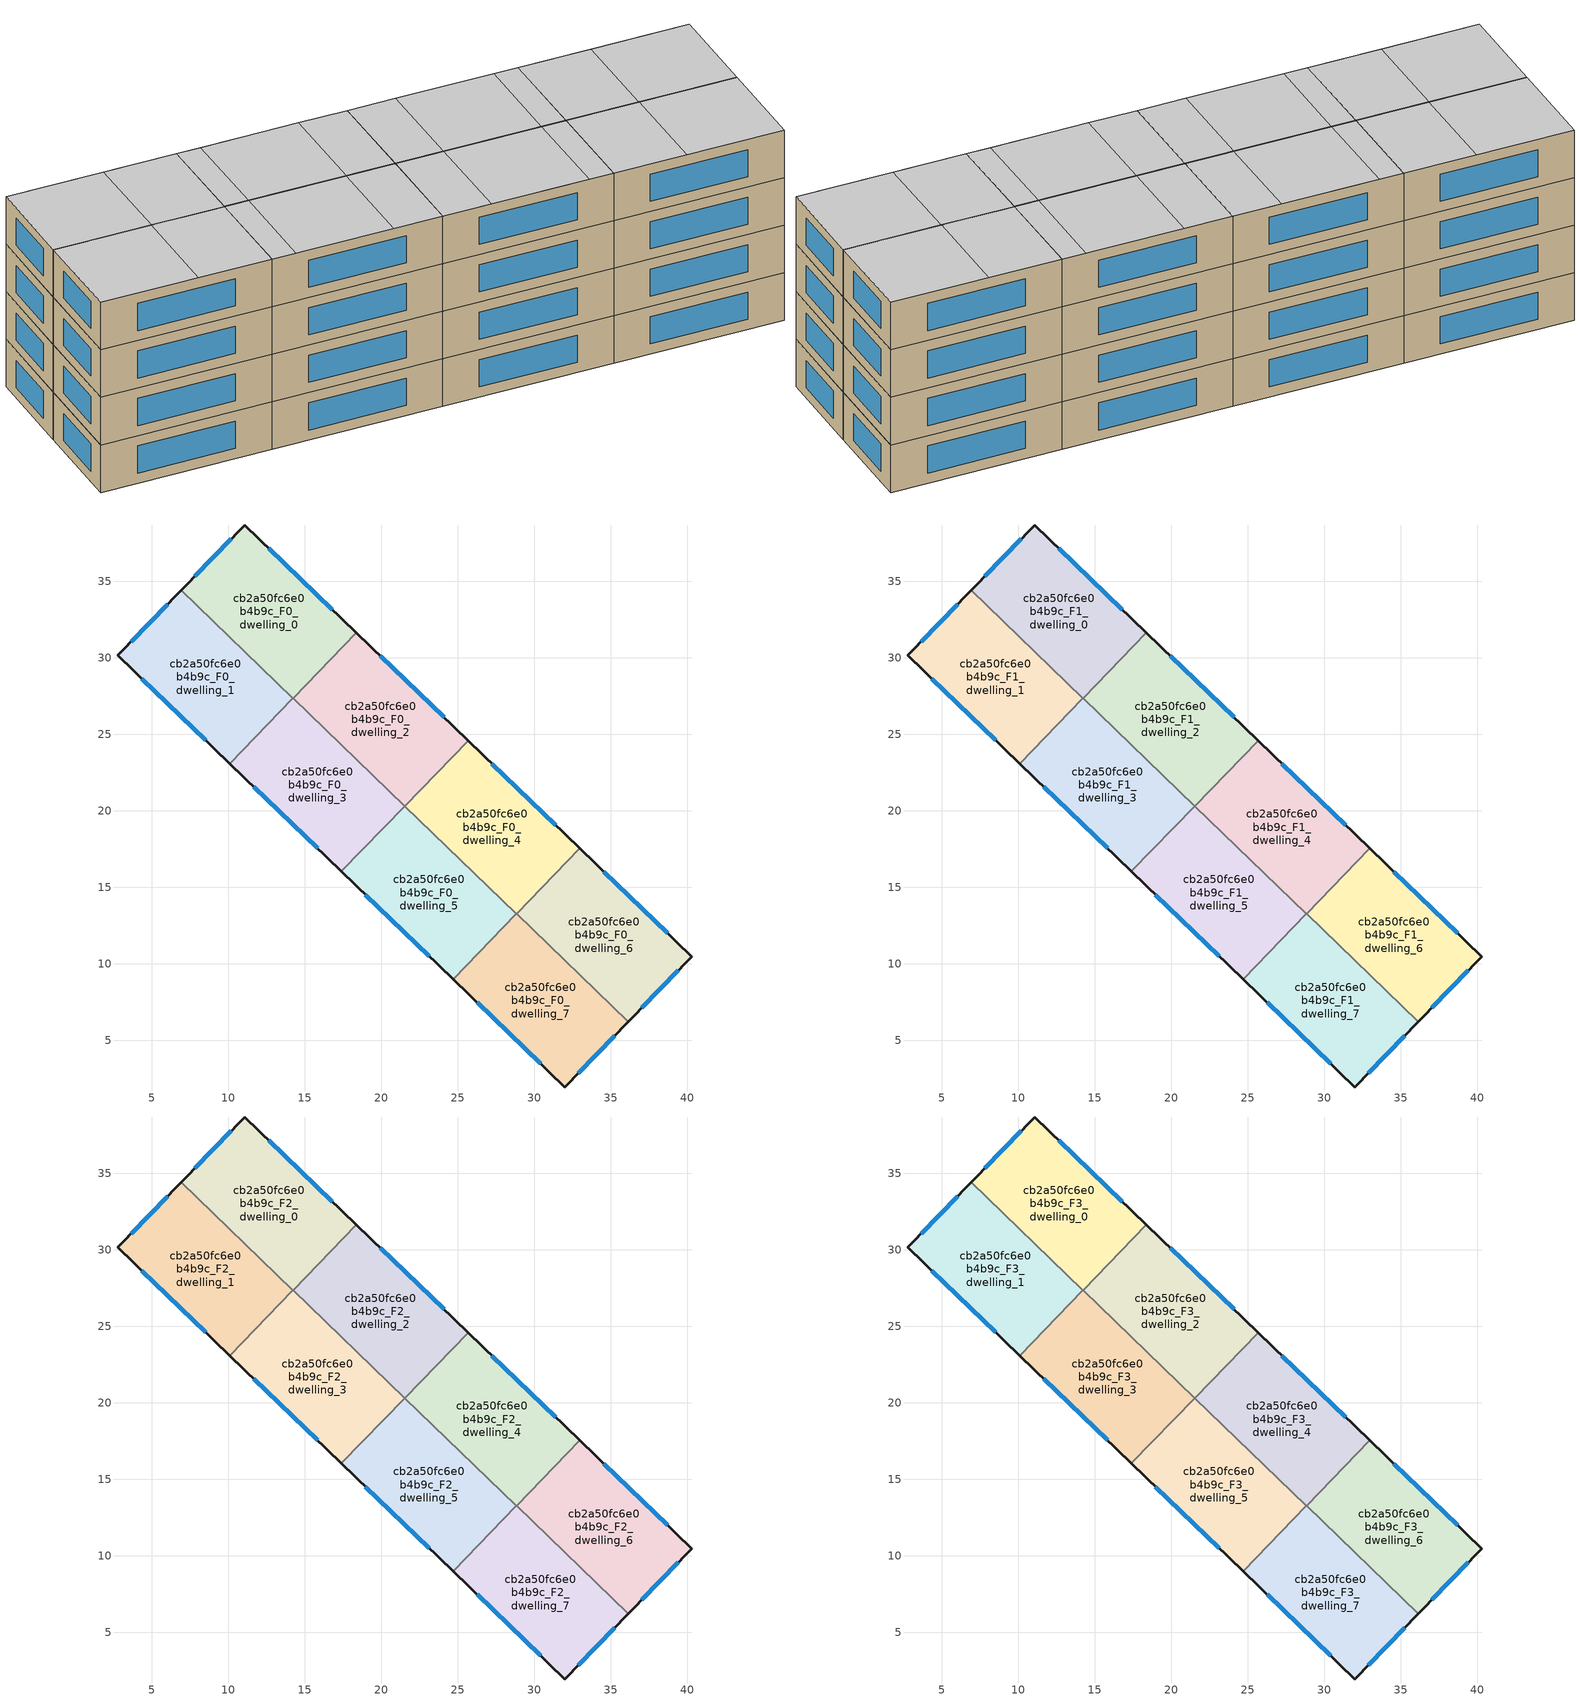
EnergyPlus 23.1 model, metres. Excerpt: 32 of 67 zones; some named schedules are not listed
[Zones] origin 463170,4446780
cb2a50fc6e0b4b9c_F0_dwelling_0
 floor ground (EU_floor_Construction): 18.36,31.65 14.22,27.36 6.92,34.41 11.08,38.68 z0
 wall outside (EU_wall_Construction): 18.36,31.65 11.08,38.68 6.92,34.41 z0:3
 wall to cb2a50fc6e0b4b9c_F0_dwelling_1 (EU_wall_Construction): 6.92,34.41 14.22,27.36 z0:3
 wall to cb2a50fc6e0b4b9c_F0_dwelling_2 (EU_wall_Construction): 14.22,27.37 18.36,31.65 z0:3
 window (EU_Window_Construction): 10.19,37.77 7.81,35.33 / 16.8,33.16 12.64,37.18 z0.64:2.36
cb2a50fc6e0b4b9c_F0_dwelling_1
 floor ground (EU_floor_Construction): 14.22,27.36 10.09,23.08 2.77,30.16 6.92,34.41 z0
 wall outside (EU_wall_Construction): 6.92,34.41 2.77,30.16 10.09,23.08 z0:3
 wall to cb2a50fc6e0b4b9c_F0_dwelling_3 (EU_wall_Construction): 10.09,23.08 14.22,27.36 z0:3
 window (EU_Window_Construction): 4.34,28.64 8.52,24.6 / 6.03,33.5 3.66,31.07 z0.64:2.36
cb2a50fc6e0b4b9c_F0_dwelling_2
 floor ground (EU_floor_Construction): 25.66,24.59 21.53,20.31 14.22,27.37 18.36,31.65 z0
 wall outside (EU_wall_Construction): 25.66,24.59 18.36,31.65 z0:3
 wall to cb2a50fc6e0b4b9c_F0_dwelling_3 (EU_wall_Construction): 14.22,27.37 21.53,20.31 z0:3
 wall to cb2a50fc6e0b4b9c_F0_dwelling_4 (EU_wall_Construction): 21.53,20.31 25.66,24.59 z0:3
 window (EU_Window_Construction): 24.1,26.11 19.92,30.14 z0.64:2.36
cb2a50fc6e0b4b9c_F0_dwelling_3
 floor ground (EU_floor_Construction): 21.53,20.31 17.39,16.03 10.09,23.08 14.22,27.37 z0
 wall outside (EU_wall_Construction): 10.09,23.08 17.39,16.03 z0:3
 wall to cb2a50fc6e0b4b9c_F0_dwelling_5 (EU_wall_Construction): 17.39,16.03 21.53,20.31 z0:3
 window (EU_Window_Construction): 11.65,21.57 15.83,17.54 z0.64:2.36
cb2a50fc6e0b4b9c_F0_dwelling_4
 floor ground (EU_floor_Construction): 32.96,17.54 28.83,13.26 21.53,20.31 25.66,24.59 z0
 wall outside (EU_wall_Construction): 32.96,17.54 25.66,24.59 z0:3
 wall to cb2a50fc6e0b4b9c_F0_dwelling_5 (EU_wall_Construction): 21.53,20.31 28.83,13.26 z0:3
 wall to cb2a50fc6e0b4b9c_F0_dwelling_6 (EU_wall_Construction): 28.83,13.27 32.96,17.54 z0:3
 window (EU_Window_Construction): 31.4,19.05 27.23,23.08 z0.64:2.36
cb2a50fc6e0b4b9c_F0_dwelling_5
 floor ground (EU_floor_Construction): 28.83,13.26 24.69,8.98 17.39,16.03 21.53,20.31 z0
 wall outside (EU_wall_Construction): 17.39,16.03 24.69,8.98 z0:3
 wall to cb2a50fc6e0b4b9c_F0_dwelling_7 (EU_wall_Construction): 24.69,8.98 28.83,13.26 z0:3
 window (EU_Window_Construction): 18.95,14.52 23.13,10.49 z0.64:2.36
cb2a50fc6e0b4b9c_F0_dwelling_6
 floor ground (EU_floor_Construction): 40.28,10.47 36.13,6.21 28.83,13.26 32.96,17.54 z0
 wall outside (EU_wall_Construction): 36.13,6.21 40.28,10.47 32.96,17.54 z0:3
 wall to cb2a50fc6e0b4b9c_F0_dwelling_7 (EU_wall_Construction): 28.83,13.26 36.13,6.21 z0:3
 window (EU_Window_Construction): 38.72,11.99 34.53,16.03 / 37.02,7.12 39.39,9.56 z0.64:2.36
cb2a50fc6e0b4b9c_F0_dwelling_7
 floor ground (EU_floor_Construction): 36.13,6.21 31.97,1.94 24.69,8.98 28.83,13.26 z0
 wall outside (EU_wall_Construction): 24.69,8.98 31.97,1.94 36.13,6.21 z0:3
 window (EU_Window_Construction): 26.25,7.47 30.41,3.45 / 32.87,2.86 35.24,5.3 z0.64:2.36
cb2a50fc6e0b4b9c_F1_dwelling_0
 floor to cb2a50fc6e0b4b9c_F0_dwelling_0 (EU_floor_Construction): 18.36,31.65 14.22,27.36 6.92,34.41 11.08,38.68 z3
 wall outside (EU_wall_Construction): 18.36,31.65 11.08,38.68 6.92,34.41 z3:6
 wall to cb2a50fc6e0b4b9c_F1_dwelling_1 (EU_wall_Construction): 6.92,34.41 14.22,27.36 z3:6
 wall to cb2a50fc6e0b4b9c_F1_dwelling_2 (EU_wall_Construction): 14.22,27.37 18.36,31.65 z3:6
 window (EU_Window_Construction): 10.19,37.77 7.81,35.33 / 16.8,33.16 12.64,37.18 z3.64:5.36
cb2a50fc6e0b4b9c_F1_dwelling_1
 floor to cb2a50fc6e0b4b9c_F0_dwelling_1 (EU_floor_Construction): 14.22,27.36 10.09,23.08 2.77,30.16 6.92,34.41 z3
 wall outside (EU_wall_Construction): 6.92,34.41 2.77,30.16 10.09,23.08 z3:6
 wall to cb2a50fc6e0b4b9c_F1_dwelling_3 (EU_wall_Construction): 10.09,23.08 14.22,27.36 z3:6
 window (EU_Window_Construction): 4.34,28.64 8.52,24.6 / 6.03,33.5 3.66,31.07 z3.64:5.36
cb2a50fc6e0b4b9c_F1_dwelling_2
 floor to cb2a50fc6e0b4b9c_F0_dwelling_2 (EU_floor_Construction): 25.66,24.59 21.53,20.31 14.22,27.37 18.36,31.65 z3
 wall outside (EU_wall_Construction): 25.66,24.59 18.36,31.65 z3:6
 wall to cb2a50fc6e0b4b9c_F1_dwelling_3 (EU_wall_Construction): 14.22,27.37 21.53,20.31 z3:6
 wall to cb2a50fc6e0b4b9c_F1_dwelling_4 (EU_wall_Construction): 21.53,20.31 25.66,24.59 z3:6
 window (EU_Window_Construction): 24.1,26.11 19.92,30.14 z3.64:5.36
cb2a50fc6e0b4b9c_F1_dwelling_3
 floor to cb2a50fc6e0b4b9c_F0_dwelling_3 (EU_floor_Construction): 21.53,20.31 17.39,16.03 10.09,23.08 14.22,27.37 z3
 wall outside (EU_wall_Construction): 10.09,23.08 17.39,16.03 z3:6
 wall to cb2a50fc6e0b4b9c_F1_dwelling_5 (EU_wall_Construction): 17.39,16.03 21.53,20.31 z3:6
 window (EU_Window_Construction): 11.65,21.57 15.83,17.54 z3.64:5.36
cb2a50fc6e0b4b9c_F1_dwelling_4
 floor to cb2a50fc6e0b4b9c_F0_dwelling_4 (EU_floor_Construction): 32.96,17.54 28.83,13.26 21.53,20.31 25.66,24.59 z3
 wall outside (EU_wall_Construction): 32.96,17.54 25.66,24.59 z3:6
 wall to cb2a50fc6e0b4b9c_F1_dwelling_5 (EU_wall_Construction): 21.53,20.31 28.83,13.26 z3:6
 wall to cb2a50fc6e0b4b9c_F1_dwelling_6 (EU_wall_Construction): 28.83,13.27 32.96,17.54 z3:6
 window (EU_Window_Construction): 31.4,19.05 27.23,23.08 z3.64:5.36
cb2a50fc6e0b4b9c_F1_dwelling_5
 floor to cb2a50fc6e0b4b9c_F0_dwelling_5 (EU_floor_Construction): 28.83,13.26 24.69,8.98 17.39,16.03 21.53,20.31 z3
 wall outside (EU_wall_Construction): 17.39,16.03 24.69,8.98 z3:6
 wall to cb2a50fc6e0b4b9c_F1_dwelling_7 (EU_wall_Construction): 24.69,8.98 28.83,13.26 z3:6
 window (EU_Window_Construction): 18.95,14.52 23.13,10.49 z3.64:5.36
cb2a50fc6e0b4b9c_F1_dwelling_6
 floor to cb2a50fc6e0b4b9c_F0_dwelling_6 (EU_floor_Construction): 40.28,10.47 36.13,6.21 28.83,13.26 32.96,17.54 z3
 wall outside (EU_wall_Construction): 36.13,6.21 40.28,10.47 32.96,17.54 z3:6
 wall to cb2a50fc6e0b4b9c_F1_dwelling_7 (EU_wall_Construction): 28.83,13.26 36.13,6.21 z3:6
 window (EU_Window_Construction): 38.72,11.99 34.53,16.03 / 37.02,7.12 39.39,9.56 z3.64:5.36
cb2a50fc6e0b4b9c_F1_dwelling_7
 floor to cb2a50fc6e0b4b9c_F0_dwelling_7 (EU_floor_Construction): 36.13,6.21 31.97,1.94 24.69,8.98 28.83,13.26 z3
 wall outside (EU_wall_Construction): 24.69,8.98 31.97,1.94 36.13,6.21 z3:6
 window (EU_Window_Construction): 26.25,7.47 30.41,3.45 / 32.87,2.86 35.24,5.3 z3.64:5.36
cb2a50fc6e0b4b9c_F2_dwelling_0
 floor to cb2a50fc6e0b4b9c_F1_dwelling_0 (EU_floor_Construction): 18.36,31.65 14.22,27.36 6.92,34.41 11.08,38.68 z6
 wall outside (EU_wall_Construction): 18.36,31.65 11.08,38.68 6.92,34.41 z6:9
 wall to cb2a50fc6e0b4b9c_F2_dwelling_1 (EU_wall_Construction): 6.92,34.41 14.22,27.36 z6:9
 wall to cb2a50fc6e0b4b9c_F2_dwelling_2 (EU_wall_Construction): 14.22,27.37 18.36,31.65 z6:9
 window (EU_Window_Construction): 10.19,37.77 7.81,35.33 / 16.8,33.16 12.64,37.18 z6.64:8.36
cb2a50fc6e0b4b9c_F2_dwelling_1
 floor to cb2a50fc6e0b4b9c_F1_dwelling_1 (EU_floor_Construction): 14.22,27.36 10.09,23.08 2.77,30.16 6.92,34.41 z6
 wall outside (EU_wall_Construction): 6.92,34.41 2.77,30.16 10.09,23.08 z6:9
 wall to cb2a50fc6e0b4b9c_F2_dwelling_3 (EU_wall_Construction): 10.09,23.08 14.22,27.36 z6:9
 window (EU_Window_Construction): 4.34,28.64 8.52,24.6 / 6.03,33.5 3.66,31.07 z6.64:8.36
cb2a50fc6e0b4b9c_F2_dwelling_2
 floor to cb2a50fc6e0b4b9c_F1_dwelling_2 (EU_floor_Construction): 25.66,24.59 21.53,20.31 14.22,27.37 18.36,31.65 z6
 wall outside (EU_wall_Construction): 25.66,24.59 18.36,31.65 z6:9
 wall to cb2a50fc6e0b4b9c_F2_dwelling_3 (EU_wall_Construction): 14.22,27.37 21.53,20.31 z6:9
 wall to cb2a50fc6e0b4b9c_F2_dwelling_4 (EU_wall_Construction): 21.53,20.31 25.66,24.59 z6:9
 window (EU_Window_Construction): 24.1,26.11 19.92,30.14 z6.64:8.36
cb2a50fc6e0b4b9c_F2_dwelling_3
 floor to cb2a50fc6e0b4b9c_F1_dwelling_3 (EU_floor_Construction): 21.53,20.31 17.39,16.03 10.09,23.08 14.22,27.37 z6
 wall outside (EU_wall_Construction): 10.09,23.08 17.39,16.03 z6:9
 wall to cb2a50fc6e0b4b9c_F2_dwelling_5 (EU_wall_Construction): 17.39,16.03 21.53,20.31 z6:9
 window (EU_Window_Construction): 11.65,21.57 15.83,17.54 z6.64:8.36
cb2a50fc6e0b4b9c_F2_dwelling_4
 floor to cb2a50fc6e0b4b9c_F1_dwelling_4 (EU_floor_Construction): 32.96,17.54 28.83,13.26 21.53,20.31 25.66,24.59 z6
 wall outside (EU_wall_Construction): 32.96,17.54 25.66,24.59 z6:9
 wall to cb2a50fc6e0b4b9c_F2_dwelling_5 (EU_wall_Construction): 21.53,20.31 28.83,13.26 z6:9
 wall to cb2a50fc6e0b4b9c_F2_dwelling_6 (EU_wall_Construction): 28.83,13.27 32.96,17.54 z6:9
 window (EU_Window_Construction): 31.4,19.05 27.23,23.08 z6.64:8.36
cb2a50fc6e0b4b9c_F2_dwelling_5
 floor to cb2a50fc6e0b4b9c_F1_dwelling_5 (EU_floor_Construction): 28.83,13.26 24.69,8.98 17.39,16.03 21.53,20.31 z6
 wall outside (EU_wall_Construction): 17.39,16.03 24.69,8.98 z6:9
 wall to cb2a50fc6e0b4b9c_F2_dwelling_7 (EU_wall_Construction): 24.69,8.98 28.83,13.26 z6:9
 window (EU_Window_Construction): 18.95,14.52 23.13,10.49 z6.64:8.36
cb2a50fc6e0b4b9c_F2_dwelling_6
 floor to cb2a50fc6e0b4b9c_F1_dwelling_6 (EU_floor_Construction): 40.28,10.47 36.13,6.21 28.83,13.26 32.96,17.54 z6
 wall outside (EU_wall_Construction): 36.13,6.21 40.28,10.47 32.96,17.54 z6:9
 wall to cb2a50fc6e0b4b9c_F2_dwelling_7 (EU_wall_Construction): 28.83,13.26 36.13,6.21 z6:9
 window (EU_Window_Construction): 38.72,11.99 34.53,16.03 / 37.02,7.12 39.39,9.56 z6.64:8.36
cb2a50fc6e0b4b9c_F2_dwelling_7
 floor to cb2a50fc6e0b4b9c_F1_dwelling_7 (EU_floor_Construction): 36.13,6.21 31.97,1.94 24.69,8.98 28.83,13.26 z6
 wall outside (EU_wall_Construction): 24.69,8.98 31.97,1.94 36.13,6.21 z6:9
 window (EU_Window_Construction): 26.25,7.47 30.41,3.45 / 32.87,2.86 35.24,5.3 z6.64:8.36
cb2a50fc6e0b4b9c_F3_dwelling_0
 floor to cb2a50fc6e0b4b9c_F2_dwelling_0 (EU_floor_Construction): 18.36,31.65 14.22,27.36 6.92,34.41 11.08,38.68 z9
 wall outside (EU_wall_Construction): 18.36,31.65 11.08,38.68 6.92,34.41 z9:12
 wall to cb2a50fc6e0b4b9c_F3_dwelling_1 (EU_wall_Construction): 6.92,34.41 14.22,27.36 z9:12
 wall to cb2a50fc6e0b4b9c_F3_dwelling_2 (EU_wall_Construction): 14.22,27.37 18.36,31.65 z9:12
 window (EU_Window_Construction): 10.19,37.77 7.81,35.33 / 16.8,33.16 12.64,37.18 z9.64:11.36
 ceiling to cb2a50fc6e0b4b9c_F4_dwelling_6 (EU_floor_Construction): 11.09,30.38 15.23,34.67 11.08,38.68 6.92,34.41 z12
 ceiling adiabatic (EU_roof_Construction): 14.22,27.36 18.36,31.65 15.23,34.67 11.09,30.38 z12
cb2a50fc6e0b4b9c_F3_dwelling_1
 floor to cb2a50fc6e0b4b9c_F2_dwelling_1 (EU_floor_Construction): 14.22,27.36 10.09,23.08 2.77,30.16 6.92,34.41 z9
 wall outside (EU_wall_Construction): 6.92,34.41 2.77,30.16 10.09,23.08 z9:12
 wall to cb2a50fc6e0b4b9c_F3_dwelling_3 (EU_wall_Construction): 10.09,23.08 14.22,27.36 z9:12
 window (EU_Window_Construction): 4.34,28.64 8.52,24.6 / 6.03,33.5 3.66,31.07 z9.64:11.36
 ceiling adiabatic (EU_roof_Construction): 10.09,23.08 14.22,27.36 11.09,30.38 6.96,26.11 z12
 ceiling to cb2a50fc6e0b4b9c_F4_dwelling_6 (EU_floor_Construction): 6.96,26.11 11.09,30.38 6.92,34.41 2.77,30.16 z12
cb2a50fc6e0b4b9c_F3_dwelling_2
 floor to cb2a50fc6e0b4b9c_F2_dwelling_2 (EU_floor_Construction): 25.66,24.59 21.53,20.31 14.22,27.37 18.36,31.65 z9
 wall outside (EU_wall_Construction): 25.66,24.59 18.36,31.65 z9:12
 wall to cb2a50fc6e0b4b9c_F3_dwelling_3 (EU_wall_Construction): 14.22,27.37 21.53,20.31 z9:12
 wall to cb2a50fc6e0b4b9c_F3_dwelling_4 (EU_wall_Construction): 21.53,20.31 25.66,24.59 z9:12
 window (EU_Window_Construction): 24.1,26.11 19.92,30.14 z9.64:11.36
 ceiling to cb2a50fc6e0b4b9c_F4_dwelling_4 (EU_floor_Construction): 19.44,22.33 23.58,26.61 19.4,30.64 15.27,26.36 z12
 ceiling to cb2a50fc6e0b4b9c_F4_dwelling_3 (EU_floor_Construction): 21.53,20.31 25.66,24.59 23.58,26.61 19.44,22.33 z12
 ceiling to cb2a50fc6e0b4b9c_F4_dwelling_5 (EU_floor_Construction): 15.27,26.36 19.4,30.64 18.36,31.65 14.22,27.37 z12
cb2a50fc6e0b4b9c_F3_dwelling_3
 floor to cb2a50fc6e0b4b9c_F2_dwelling_3 (EU_floor_Construction): 21.53,20.31 17.39,16.03 10.09,23.08 14.22,27.37 z9
 wall outside (EU_wall_Construction): 10.09,23.08 17.39,16.03 z9:12
 wall to cb2a50fc6e0b4b9c_F3_dwelling_5 (EU_wall_Construction): 17.39,16.03 21.53,20.31 z9:12
 window (EU_Window_Construction): 11.65,21.57 15.83,17.54 z9.64:11.36
 ceiling to cb2a50fc6e0b4b9c_F4_dwelling_3 (EU_floor_Construction): 17.39,16.03 21.53,20.31 19.44,22.33 15.3,18.05 z12
 ceiling to cb2a50fc6e0b4b9c_F4_dwelling_4 (EU_floor_Construction): 15.3,18.05 19.44,22.33 15.27,26.36 11.13,22.08 z12
 ceiling to cb2a50fc6e0b4b9c_F4_dwelling_5 (EU_floor_Construction): 11.13,22.08 15.27,26.36 14.22,27.37 10.09,23.08 z12
cb2a50fc6e0b4b9c_F3_dwelling_4
 floor to cb2a50fc6e0b4b9c_F2_dwelling_4 (EU_floor_Construction): 32.96,17.54 28.83,13.26 21.53,20.31 25.66,24.59 z9
 wall outside (EU_wall_Construction): 32.96,17.54 25.66,24.59 z9:12
 wall to cb2a50fc6e0b4b9c_F3_dwelling_5 (EU_wall_Construction): 21.53,20.31 28.83,13.26 z9:12
 wall to cb2a50fc6e0b4b9c_F3_dwelling_6 (EU_wall_Construction): 28.83,13.27 32.96,17.54 z9:12
 window (EU_Window_Construction): 31.4,19.05 27.23,23.08 z9.64:11.36
 ceiling to cb2a50fc6e0b4b9c_F4_dwelling_2 (EU_floor_Construction): 27.78,14.27 31.92,18.55 27.75,22.58 23.61,18.3 z12
 ceiling adiabatic (EU_roof_Construction): 28.83,13.26 32.96,17.54 31.92,18.55 27.78,14.27 z12
 ceiling to cb2a50fc6e0b4b9c_F4_dwelling_3 (EU_floor_Construction): 23.61,18.3 27.75,22.58 25.66,24.59 21.53,20.31 z12
cb2a50fc6e0b4b9c_F3_dwelling_5
 floor to cb2a50fc6e0b4b9c_F2_dwelling_5 (EU_floor_Construction): 28.83,13.26 24.69,8.98 17.39,16.03 21.53,20.31 z9
 wall outside (EU_wall_Construction): 17.39,16.03 24.69,8.98 z9:12
 wall to cb2a50fc6e0b4b9c_F3_dwelling_7 (EU_wall_Construction): 24.69,8.98 28.83,13.26 z9:12
 window (EU_Window_Construction): 18.95,14.52 23.13,10.49 z9.64:11.36
 ceiling to cb2a50fc6e0b4b9c_F4_dwelling_2 (EU_floor_Construction): 23.65,9.99 27.78,14.27 23.61,18.3 19.48,14.02 z12
 ceiling to cb2a50fc6e0b4b9c_F4_dwelling_3 (EU_floor_Construction): 19.48,14.02 23.61,18.3 21.53,20.31 17.39,16.03 z12
 ceiling to cb2a50fc6e0b4b9c_F4_dwelling_1 (EU_floor_Construction): 24.69,8.98 28.83,13.26 27.78,14.27 23.65,9.99 z12
cb2a50fc6e0b4b9c_F3_dwelling_6
 floor to cb2a50fc6e0b4b9c_F2_dwelling_6 (EU_floor_Construction): 40.28,10.47 36.13,6.21 28.83,13.26 32.96,17.54 z9
 wall outside (EU_wall_Construction): 36.13,6.21 40.28,10.47 32.96,17.54 z9:12
 wall to cb2a50fc6e0b4b9c_F3_dwelling_7 (EU_wall_Construction): 28.83,13.26 36.13,6.21 z9:12
 window (EU_Window_Construction): 38.72,11.99 34.53,16.03 / 37.02,7.12 39.39,9.56 z9.64:11.36
 ceiling to cb2a50fc6e0b4b9c_F4_dwelling_0 (EU_floor_Construction): 36.13,6.21 40.28,10.47 36.09,14.52 31.96,10.24 z12
 ceiling to cb2a50fc6e0b4b9c_F4_dwelling_1 (EU_floor_Construction): 31.96,10.24 36.09,14.52 32.96,17.54 28.83,13.26 z12
cb2a50fc6e0b4b9c_F3_dwelling_7
 floor to cb2a50fc6e0b4b9c_F2_dwelling_7 (EU_floor_Construction): 36.13,6.21 31.97,1.94 24.69,8.98 28.83,13.26 z9
 wall outside (EU_wall_Construction): 24.69,8.98 31.97,1.94 36.13,6.21 z9:12
 window (EU_Window_Construction): 26.25,7.47 30.41,3.45 / 32.87,2.86 35.24,5.3 z9.64:11.36
 ceiling to cb2a50fc6e0b4b9c_F4_dwelling_1 (EU_floor_Construction): 27.82,5.96 31.96,10.24 28.83,13.26 24.69,8.98 z12
 ceiling to cb2a50fc6e0b4b9c_F4_dwelling_0 (EU_floor_Construction): 31.97,1.94 36.13,6.21 31.96,10.24 27.82,5.96 z12
[Building]
EU S2 Campaign: North Axis=0; Terrain=City; Solar Distribution=FullExterior
[Site:Location]
Yerevan-Zvartnots.Intl.AP: Latitude=40.15; Longitude=44.383; Time Zone=4; Elevation=854
[SizingPeriod:WeatherFileDays]
AnnualSizingPeriod: Begin Month=1; Begin Day of Month=1; End Month=12; End Day of Month=31; Day of Week for Start Day=Monday; Use Weather File Daylight Saving Period=No; Use Weather File Rain and Snow Indicators=No
[MATERIAL]
EU_InternalMass_Material: Roughness=MediumRough; Thickness=0.1; Conductivity=1; Density=1800; Specific Heat=900; Thermal Absorptance=0.9; Solar Absorptance=0.7; Visible Absorptance=0.7
[MATERIAL:NOMASS] Roughness=MediumRough; Thermal Absorptance=0.9; Solar Absorptance=0.7; Visible Absorptance=0.7
Name | Thermal Resistance
EU_wall_NoMass | 1.05043
EU_roof_NoMass | 1.45357
EU_floor_NoMass | 0.478065
[WINDOWMATERIAL:SIMPLEGLAZINGSYSTEM]
EU_Window_SimpleGlazing: UFactor=2.5566; Solar Heat Gain Coefficient=0.75; Visible Transmittance=0.75
[CONSTRUCTION]
EU_wall_Construction: EU_wall_NoMass
EU_roof_Construction: EU_roof_NoMass
EU_floor_Construction: EU_floor_NoMass
EU_Window_Construction: EU_Window_SimpleGlazing
EU_InternalMass_Construction: EU_InternalMass_Material
[ZONE] Type=1; Multiplier=1; Ceiling Height=autocalculate; Floor Area=autocalculate; Part of Total Floor Area=Yes
Name | Volume
cb2a50fc6e0b4b9c_F0_dwelling_0; cb2a50fc6e0b4b9c_F1_dwelling_0; cb2a50fc6e0b4b9c_F2_dwelling_0; cb2a50fc6e0b4b9c_F3_dwelling_0; cb2a50fc6e0b4b9c_F0_dwelling_7; cb2a50fc6e0b4b9c_F1_dwelling_7; cb2a50fc6e0b4b9c_F2_dwelling_7; cb2a50fc6e0b4b9c_F3_dwelling_7 | 181.318
cb2a50fc6e0b4b9c_F0_dwelling_1; cb2a50fc6e0b4b9c_F1_dwelling_1; cb2a50fc6e0b4b9c_F2_dwelling_1; cb2a50fc6e0b4b9c_F3_dwelling_1; cb2a50fc6e0b4b9c_F0_dwelling_6; cb2a50fc6e0b4b9c_F1_dwelling_6; cb2a50fc6e0b4b9c_F2_dwelling_6; cb2a50fc6e0b4b9c_F3_dwelling_6 | 181.325
cb2a50fc6e0b4b9c_F0_dwelling_2; cb2a50fc6e0b4b9c_F1_dwelling_2; cb2a50fc6e0b4b9c_F2_dwelling_2; cb2a50fc6e0b4b9c_F3_dwelling_2 | 181.302
cb2a50fc6e0b4b9c_F0_dwelling_3; cb2a50fc6e0b4b9c_F1_dwelling_3; cb2a50fc6e0b4b9c_F2_dwelling_3; cb2a50fc6e0b4b9c_F3_dwelling_3 | 181.323
cb2a50fc6e0b4b9c_F0_dwelling_4; cb2a50fc6e0b4b9c_F1_dwelling_4; cb2a50fc6e0b4b9c_F2_dwelling_4; cb2a50fc6e0b4b9c_F3_dwelling_4; cb2a50fc6e0b4b9c_F0_dwelling_5; cb2a50fc6e0b4b9c_F1_dwelling_5; cb2a50fc6e0b4b9c_F2_dwelling_5; cb2a50fc6e0b4b9c_F3_dwelling_5 | 181.319
[INTERNALMASS] Construction=EU_InternalMass_Construction
Name | Zone or ZoneList | Surface Area
cb2a50fc6e0b4b9c_F0_dwelling_0_EU_InternalMass | cb2a50fc6e0b4b9c_F0_dwelling_0 | 60.4392
cb2a50fc6e0b4b9c_F0_dwelling_1_EU_InternalMass | cb2a50fc6e0b4b9c_F0_dwelling_1 | 60.4414
cb2a50fc6e0b4b9c_F0_dwelling_2_EU_InternalMass | cb2a50fc6e0b4b9c_F0_dwelling_2 | 60.4341
cb2a50fc6e0b4b9c_F0_dwelling_3_EU_InternalMass | cb2a50fc6e0b4b9c_F0_dwelling_3 | 60.4411
cb2a50fc6e0b4b9c_F0_dwelling_4_EU_InternalMass | cb2a50fc6e0b4b9c_F0_dwelling_4 | 60.4398
cb2a50fc6e0b4b9c_F0_dwelling_5_EU_InternalMass | cb2a50fc6e0b4b9c_F0_dwelling_5 | 60.4398
cb2a50fc6e0b4b9c_F0_dwelling_6_EU_InternalMass | cb2a50fc6e0b4b9c_F0_dwelling_6 | 60.4414
cb2a50fc6e0b4b9c_F0_dwelling_7_EU_InternalMass | cb2a50fc6e0b4b9c_F0_dwelling_7 | 60.4392
cb2a50fc6e0b4b9c_F1_dwelling_0_EU_InternalMass | cb2a50fc6e0b4b9c_F1_dwelling_0 | 60.4392
cb2a50fc6e0b4b9c_F1_dwelling_1_EU_InternalMass | cb2a50fc6e0b4b9c_F1_dwelling_1 | 60.4414
cb2a50fc6e0b4b9c_F1_dwelling_2_EU_InternalMass | cb2a50fc6e0b4b9c_F1_dwelling_2 | 60.4341
cb2a50fc6e0b4b9c_F1_dwelling_3_EU_InternalMass | cb2a50fc6e0b4b9c_F1_dwelling_3 | 60.4411
cb2a50fc6e0b4b9c_F1_dwelling_4_EU_InternalMass | cb2a50fc6e0b4b9c_F1_dwelling_4 | 60.4398
cb2a50fc6e0b4b9c_F1_dwelling_5_EU_InternalMass | cb2a50fc6e0b4b9c_F1_dwelling_5 | 60.4398
cb2a50fc6e0b4b9c_F1_dwelling_6_EU_InternalMass | cb2a50fc6e0b4b9c_F1_dwelling_6 | 60.4414
cb2a50fc6e0b4b9c_F1_dwelling_7_EU_InternalMass | cb2a50fc6e0b4b9c_F1_dwelling_7 | 60.4392
cb2a50fc6e0b4b9c_F2_dwelling_0_EU_InternalMass | cb2a50fc6e0b4b9c_F2_dwelling_0 | 60.4392
cb2a50fc6e0b4b9c_F2_dwelling_1_EU_InternalMass | cb2a50fc6e0b4b9c_F2_dwelling_1 | 60.4414
cb2a50fc6e0b4b9c_F2_dwelling_2_EU_InternalMass | cb2a50fc6e0b4b9c_F2_dwelling_2 | 60.4341
cb2a50fc6e0b4b9c_F2_dwelling_3_EU_InternalMass | cb2a50fc6e0b4b9c_F2_dwelling_3 | 60.4411
cb2a50fc6e0b4b9c_F2_dwelling_4_EU_InternalMass | cb2a50fc6e0b4b9c_F2_dwelling_4 | 60.4398
cb2a50fc6e0b4b9c_F2_dwelling_5_EU_InternalMass | cb2a50fc6e0b4b9c_F2_dwelling_5 | 60.4398
cb2a50fc6e0b4b9c_F2_dwelling_6_EU_InternalMass | cb2a50fc6e0b4b9c_F2_dwelling_6 | 60.4414
cb2a50fc6e0b4b9c_F2_dwelling_7_EU_InternalMass | cb2a50fc6e0b4b9c_F2_dwelling_7 | 60.4392
cb2a50fc6e0b4b9c_F3_dwelling_0_EU_InternalMass | cb2a50fc6e0b4b9c_F3_dwelling_0 | 60.4392
cb2a50fc6e0b4b9c_F3_dwelling_1_EU_InternalMass | cb2a50fc6e0b4b9c_F3_dwelling_1 | 60.4414
cb2a50fc6e0b4b9c_F3_dwelling_2_EU_InternalMass | cb2a50fc6e0b4b9c_F3_dwelling_2 | 60.4341
cb2a50fc6e0b4b9c_F3_dwelling_3_EU_InternalMass | cb2a50fc6e0b4b9c_F3_dwelling_3 | 60.4411
cb2a50fc6e0b4b9c_F3_dwelling_4_EU_InternalMass | cb2a50fc6e0b4b9c_F3_dwelling_4 | 60.4398
cb2a50fc6e0b4b9c_F3_dwelling_5_EU_InternalMass | cb2a50fc6e0b4b9c_F3_dwelling_5 | 60.4398
cb2a50fc6e0b4b9c_F3_dwelling_6_EU_InternalMass | cb2a50fc6e0b4b9c_F3_dwelling_6 | 60.4414
cb2a50fc6e0b4b9c_F3_dwelling_7_EU_InternalMass | cb2a50fc6e0b4b9c_F3_dwelling_7 | 60.4392
[OTHEREQUIPMENT] Fuel Type=Electricity; Design Level Calculation Method=Watts/Area; Power per Zone Floor Area=1; Fraction Latent=0; Fraction Radiant=0; Fraction Lost=0; Carbon Dioxide Generation Rate=0; EndUse Subcategory=EU_Step8_InternalGains
Name | Zone or ZoneList or Space or SpaceList | Schedule
EU_Step8_InternalGain_cb2a50fc6e0b4b9c_F0_dwelling_0_f000 | cb2a50fc6e0b4b9c_F0_dwelling_0 | EU_Step8_GainSchedule_cb2a50fc6e0b4b9c_F0_dwelling_0_f000
EU_Step8_InternalGain_cb2a50fc6e0b4b9c_F0_dwelling_1_f000 | cb2a50fc6e0b4b9c_F0_dwelling_1 | EU_Step8_GainSchedule_cb2a50fc6e0b4b9c_F0_dwelling_1_f000
EU_Step8_InternalGain_cb2a50fc6e0b4b9c_F0_dwelling_2_f000 | cb2a50fc6e0b4b9c_F0_dwelling_2 | EU_Step8_GainSchedule_cb2a50fc6e0b4b9c_F0_dwelling_2_f000
EU_Step8_InternalGain_cb2a50fc6e0b4b9c_F0_dwelling_3_f000 | cb2a50fc6e0b4b9c_F0_dwelling_3 | EU_Step8_GainSchedule_cb2a50fc6e0b4b9c_F0_dwelling_3_f000
EU_Step8_InternalGain_cb2a50fc6e0b4b9c_F0_dwelling_4_f000 | cb2a50fc6e0b4b9c_F0_dwelling_4 | EU_Step8_GainSchedule_cb2a50fc6e0b4b9c_F0_dwelling_4_f000
EU_Step8_InternalGain_cb2a50fc6e0b4b9c_F0_dwelling_5_f000 | cb2a50fc6e0b4b9c_F0_dwelling_5 | EU_Step8_GainSchedule_cb2a50fc6e0b4b9c_F0_dwelling_5_f000
EU_Step8_InternalGain_cb2a50fc6e0b4b9c_F0_dwelling_6_f000 | cb2a50fc6e0b4b9c_F0_dwelling_6 | EU_Step8_GainSchedule_cb2a50fc6e0b4b9c_F0_dwelling_6_f000
EU_Step8_InternalGain_cb2a50fc6e0b4b9c_F0_dwelling_7_f000 | cb2a50fc6e0b4b9c_F0_dwelling_7 | EU_Step8_GainSchedule_cb2a50fc6e0b4b9c_F0_dwelling_7_f000
EU_Step8_InternalGain_cb2a50fc6e0b4b9c_F1_dwelling_0_f000 | cb2a50fc6e0b4b9c_F1_dwelling_0 | EU_Step8_GainSchedule_cb2a50fc6e0b4b9c_F1_dwelling_0_f000
EU_Step8_InternalGain_cb2a50fc6e0b4b9c_F1_dwelling_1_f000 | cb2a50fc6e0b4b9c_F1_dwelling_1 | EU_Step8_GainSchedule_cb2a50fc6e0b4b9c_F1_dwelling_1_f000
EU_Step8_InternalGain_cb2a50fc6e0b4b9c_F1_dwelling_2_f000 | cb2a50fc6e0b4b9c_F1_dwelling_2 | EU_Step8_GainSchedule_cb2a50fc6e0b4b9c_F1_dwelling_2_f000
EU_Step8_InternalGain_cb2a50fc6e0b4b9c_F1_dwelling_3_f000 | cb2a50fc6e0b4b9c_F1_dwelling_3 | EU_Step8_GainSchedule_cb2a50fc6e0b4b9c_F1_dwelling_3_f000
EU_Step8_InternalGain_cb2a50fc6e0b4b9c_F1_dwelling_4_f000 | cb2a50fc6e0b4b9c_F1_dwelling_4 | EU_Step8_GainSchedule_cb2a50fc6e0b4b9c_F1_dwelling_4_f000
EU_Step8_InternalGain_cb2a50fc6e0b4b9c_F1_dwelling_5_f000 | cb2a50fc6e0b4b9c_F1_dwelling_5 | EU_Step8_GainSchedule_cb2a50fc6e0b4b9c_F1_dwelling_5_f000
EU_Step8_InternalGain_cb2a50fc6e0b4b9c_F1_dwelling_6_f000 | cb2a50fc6e0b4b9c_F1_dwelling_6 | EU_Step8_GainSchedule_cb2a50fc6e0b4b9c_F1_dwelling_6_f000
EU_Step8_InternalGain_cb2a50fc6e0b4b9c_F1_dwelling_7_f000 | cb2a50fc6e0b4b9c_F1_dwelling_7 | EU_Step8_GainSchedule_cb2a50fc6e0b4b9c_F1_dwelling_7_f000
EU_Step8_InternalGain_cb2a50fc6e0b4b9c_F2_dwelling_0_f000 | cb2a50fc6e0b4b9c_F2_dwelling_0 | EU_Step8_GainSchedule_cb2a50fc6e0b4b9c_F2_dwelling_0_f000
EU_Step8_InternalGain_cb2a50fc6e0b4b9c_F2_dwelling_1_f000 | cb2a50fc6e0b4b9c_F2_dwelling_1 | EU_Step8_GainSchedule_cb2a50fc6e0b4b9c_F2_dwelling_1_f000
EU_Step8_InternalGain_cb2a50fc6e0b4b9c_F2_dwelling_2_f000 | cb2a50fc6e0b4b9c_F2_dwelling_2 | EU_Step8_GainSchedule_cb2a50fc6e0b4b9c_F2_dwelling_2_f000
EU_Step8_InternalGain_cb2a50fc6e0b4b9c_F2_dwelling_3_f000 | cb2a50fc6e0b4b9c_F2_dwelling_3 | EU_Step8_GainSchedule_cb2a50fc6e0b4b9c_F2_dwelling_3_f000
EU_Step8_InternalGain_cb2a50fc6e0b4b9c_F2_dwelling_4_f000 | cb2a50fc6e0b4b9c_F2_dwelling_4 | EU_Step8_GainSchedule_cb2a50fc6e0b4b9c_F2_dwelling_4_f000
EU_Step8_InternalGain_cb2a50fc6e0b4b9c_F2_dwelling_5_f000 | cb2a50fc6e0b4b9c_F2_dwelling_5 | EU_Step8_GainSchedule_cb2a50fc6e0b4b9c_F2_dwelling_5_f000
EU_Step8_InternalGain_cb2a50fc6e0b4b9c_F2_dwelling_6_f000 | cb2a50fc6e0b4b9c_F2_dwelling_6 | EU_Step8_GainSchedule_cb2a50fc6e0b4b9c_F2_dwelling_6_f000
EU_Step8_InternalGain_cb2a50fc6e0b4b9c_F2_dwelling_7_f000 | cb2a50fc6e0b4b9c_F2_dwelling_7 | EU_Step8_GainSchedule_cb2a50fc6e0b4b9c_F2_dwelling_7_f000
EU_Step8_InternalGain_cb2a50fc6e0b4b9c_F3_dwelling_0_f000 | cb2a50fc6e0b4b9c_F3_dwelling_0 | EU_Step8_GainSchedule_cb2a50fc6e0b4b9c_F3_dwelling_0_f000
EU_Step8_InternalGain_cb2a50fc6e0b4b9c_F3_dwelling_1_f000 | cb2a50fc6e0b4b9c_F3_dwelling_1 | EU_Step8_GainSchedule_cb2a50fc6e0b4b9c_F3_dwelling_1_f000
EU_Step8_InternalGain_cb2a50fc6e0b4b9c_F3_dwelling_2_f000 | cb2a50fc6e0b4b9c_F3_dwelling_2 | EU_Step8_GainSchedule_cb2a50fc6e0b4b9c_F3_dwelling_2_f000
EU_Step8_InternalGain_cb2a50fc6e0b4b9c_F3_dwelling_3_f000 | cb2a50fc6e0b4b9c_F3_dwelling_3 | EU_Step8_GainSchedule_cb2a50fc6e0b4b9c_F3_dwelling_3_f000
EU_Step8_InternalGain_cb2a50fc6e0b4b9c_F3_dwelling_4_f000 | cb2a50fc6e0b4b9c_F3_dwelling_4 | EU_Step8_GainSchedule_cb2a50fc6e0b4b9c_F3_dwelling_4_f000
EU_Step8_InternalGain_cb2a50fc6e0b4b9c_F3_dwelling_5_f000 | cb2a50fc6e0b4b9c_F3_dwelling_5 | EU_Step8_GainSchedule_cb2a50fc6e0b4b9c_F3_dwelling_5_f000
EU_Step8_InternalGain_cb2a50fc6e0b4b9c_F3_dwelling_6_f000 | cb2a50fc6e0b4b9c_F3_dwelling_6 | EU_Step8_GainSchedule_cb2a50fc6e0b4b9c_F3_dwelling_6_f000
EU_Step8_InternalGain_cb2a50fc6e0b4b9c_F3_dwelling_7_f000 | cb2a50fc6e0b4b9c_F3_dwelling_7 | EU_Step8_GainSchedule_cb2a50fc6e0b4b9c_F3_dwelling_7_f000
[ZONEVENTILATION:DESIGNFLOWRATE] Schedule=EU_AlwaysOn; Design Flow Rate Calculation Method=AirChanges/Hour; Air Changes per Hour=0.557805; Ventilation Type=Natural; Fan Pressure Rise=0; Fan Total Efficiency=1; Constant Term Coefficient=1; Temperature Term Coefficient=0; Velocity Term Coefficient=0; Velocity Squared Term Coefficient=0; Minimum Indoor Temperature=-100; Maximum Indoor Temperature=100; Delta Temperature=-100; Minimum Outdoor Temperature=-100; Maximum Outdoor Temperature=100; Maximum Wind Speed=40
Name | Zone or ZoneList or Space or SpaceList
EU_ConstantAir_cb2a50fc6e0b4b9c_F0_dwelling_0 | cb2a50fc6e0b4b9c_F0_dwelling_0
EU_ConstantAir_cb2a50fc6e0b4b9c_F0_dwelling_1 | cb2a50fc6e0b4b9c_F0_dwelling_1
EU_ConstantAir_cb2a50fc6e0b4b9c_F0_dwelling_2 | cb2a50fc6e0b4b9c_F0_dwelling_2
EU_ConstantAir_cb2a50fc6e0b4b9c_F0_dwelling_3 | cb2a50fc6e0b4b9c_F0_dwelling_3
EU_ConstantAir_cb2a50fc6e0b4b9c_F0_dwelling_4 | cb2a50fc6e0b4b9c_F0_dwelling_4
EU_ConstantAir_cb2a50fc6e0b4b9c_F0_dwelling_5 | cb2a50fc6e0b4b9c_F0_dwelling_5
EU_ConstantAir_cb2a50fc6e0b4b9c_F0_dwelling_6 | cb2a50fc6e0b4b9c_F0_dwelling_6
EU_ConstantAir_cb2a50fc6e0b4b9c_F0_dwelling_7 | cb2a50fc6e0b4b9c_F0_dwelling_7
EU_ConstantAir_cb2a50fc6e0b4b9c_F1_dwelling_0 | cb2a50fc6e0b4b9c_F1_dwelling_0
EU_ConstantAir_cb2a50fc6e0b4b9c_F1_dwelling_1 | cb2a50fc6e0b4b9c_F1_dwelling_1
EU_ConstantAir_cb2a50fc6e0b4b9c_F1_dwelling_2 | cb2a50fc6e0b4b9c_F1_dwelling_2
EU_ConstantAir_cb2a50fc6e0b4b9c_F1_dwelling_3 | cb2a50fc6e0b4b9c_F1_dwelling_3
EU_ConstantAir_cb2a50fc6e0b4b9c_F1_dwelling_4 | cb2a50fc6e0b4b9c_F1_dwelling_4
EU_ConstantAir_cb2a50fc6e0b4b9c_F1_dwelling_5 | cb2a50fc6e0b4b9c_F1_dwelling_5
EU_ConstantAir_cb2a50fc6e0b4b9c_F1_dwelling_6 | cb2a50fc6e0b4b9c_F1_dwelling_6
EU_ConstantAir_cb2a50fc6e0b4b9c_F1_dwelling_7 | cb2a50fc6e0b4b9c_F1_dwelling_7
EU_ConstantAir_cb2a50fc6e0b4b9c_F2_dwelling_0 | cb2a50fc6e0b4b9c_F2_dwelling_0
EU_ConstantAir_cb2a50fc6e0b4b9c_F2_dwelling_1 | cb2a50fc6e0b4b9c_F2_dwelling_1
EU_ConstantAir_cb2a50fc6e0b4b9c_F2_dwelling_2 | cb2a50fc6e0b4b9c_F2_dwelling_2
EU_ConstantAir_cb2a50fc6e0b4b9c_F2_dwelling_3 | cb2a50fc6e0b4b9c_F2_dwelling_3
EU_ConstantAir_cb2a50fc6e0b4b9c_F2_dwelling_4 | cb2a50fc6e0b4b9c_F2_dwelling_4
EU_ConstantAir_cb2a50fc6e0b4b9c_F2_dwelling_5 | cb2a50fc6e0b4b9c_F2_dwelling_5
EU_ConstantAir_cb2a50fc6e0b4b9c_F2_dwelling_6 | cb2a50fc6e0b4b9c_F2_dwelling_6
EU_ConstantAir_cb2a50fc6e0b4b9c_F2_dwelling_7 | cb2a50fc6e0b4b9c_F2_dwelling_7
EU_ConstantAir_cb2a50fc6e0b4b9c_F3_dwelling_0 | cb2a50fc6e0b4b9c_F3_dwelling_0
EU_ConstantAir_cb2a50fc6e0b4b9c_F3_dwelling_1 | cb2a50fc6e0b4b9c_F3_dwelling_1
EU_ConstantAir_cb2a50fc6e0b4b9c_F3_dwelling_2 | cb2a50fc6e0b4b9c_F3_dwelling_2
EU_ConstantAir_cb2a50fc6e0b4b9c_F3_dwelling_3 | cb2a50fc6e0b4b9c_F3_dwelling_3
EU_ConstantAir_cb2a50fc6e0b4b9c_F3_dwelling_4 | cb2a50fc6e0b4b9c_F3_dwelling_4
EU_ConstantAir_cb2a50fc6e0b4b9c_F3_dwelling_5 | cb2a50fc6e0b4b9c_F3_dwelling_5
EU_ConstantAir_cb2a50fc6e0b4b9c_F3_dwelling_6 | cb2a50fc6e0b4b9c_F3_dwelling_6
EU_ConstantAir_cb2a50fc6e0b4b9c_F3_dwelling_7 | cb2a50fc6e0b4b9c_F3_dwelling_7
[HVACTEMPLATE:ZONE:IDEALLOADSAIRSYSTEM] System Availability Schedule=EU_AlwaysOn; Maximum Heating Supply Air Temperature=50; Minimum Cooling Supply Air Temperature=13; Maximum Heating Supply Air Humidity Ratio=0.0156; Minimum Cooling Supply Air Humidity Ratio=0.0077; Heating Limit=NoLimit; Cooling Limit=NoLimit; Heating Availability Schedule=EU_AlwaysOn; Cooling Availability Schedule=EU_CoolingOff; Dehumidification Control Type=ConstantSensibleHeatRatio; Cooling Sensible Heat Ratio=0.7; Dehumidification Setpoint=60; Humidification Control Type=None; Humidification Setpoint=30; Outdoor Air Method=None; Outdoor Air Flow Rate per Person=0.00944; Outdoor Air Flow Rate per Zone Floor Area=0; Outdoor Air Flow Rate per Zone=0; Demand Controlled Ventilation Type=None; Outdoor Air Economizer Type=NoEconomizer; Heat Recovery Type=None; Sensible Heat Recovery Effectiveness=0.7; Latent Heat Recovery Effectiveness=0.65
Name | Template Thermostat
cb2a50fc6e0b4b9c_F0_dwelling_0 | EU_HeatOnly_cb2a50fc6e0b4b9c_F0_dwelling_0
cb2a50fc6e0b4b9c_F0_dwelling_1 | EU_HeatOnly_cb2a50fc6e0b4b9c_F0_dwelling_1
cb2a50fc6e0b4b9c_F0_dwelling_2 | EU_HeatOnly_cb2a50fc6e0b4b9c_F0_dwelling_2
cb2a50fc6e0b4b9c_F0_dwelling_3 | EU_HeatOnly_cb2a50fc6e0b4b9c_F0_dwelling_3
cb2a50fc6e0b4b9c_F0_dwelling_4 | EU_HeatOnly_cb2a50fc6e0b4b9c_F0_dwelling_4
cb2a50fc6e0b4b9c_F0_dwelling_5 | EU_HeatOnly_cb2a50fc6e0b4b9c_F0_dwelling_5
cb2a50fc6e0b4b9c_F0_dwelling_6 | EU_HeatOnly_cb2a50fc6e0b4b9c_F0_dwelling_6
cb2a50fc6e0b4b9c_F0_dwelling_7 | EU_HeatOnly_cb2a50fc6e0b4b9c_F0_dwelling_7
cb2a50fc6e0b4b9c_F1_dwelling_0 | EU_HeatOnly_cb2a50fc6e0b4b9c_F1_dwelling_0
cb2a50fc6e0b4b9c_F1_dwelling_1 | EU_HeatOnly_cb2a50fc6e0b4b9c_F1_dwelling_1
cb2a50fc6e0b4b9c_F1_dwelling_2 | EU_HeatOnly_cb2a50fc6e0b4b9c_F1_dwelling_2
cb2a50fc6e0b4b9c_F1_dwelling_3 | EU_HeatOnly_cb2a50fc6e0b4b9c_F1_dwelling_3
cb2a50fc6e0b4b9c_F1_dwelling_4 | EU_HeatOnly_cb2a50fc6e0b4b9c_F1_dwelling_4
cb2a50fc6e0b4b9c_F1_dwelling_5 | EU_HeatOnly_cb2a50fc6e0b4b9c_F1_dwelling_5
cb2a50fc6e0b4b9c_F1_dwelling_6 | EU_HeatOnly_cb2a50fc6e0b4b9c_F1_dwelling_6
cb2a50fc6e0b4b9c_F1_dwelling_7 | EU_HeatOnly_cb2a50fc6e0b4b9c_F1_dwelling_7
cb2a50fc6e0b4b9c_F2_dwelling_0 | EU_HeatOnly_cb2a50fc6e0b4b9c_F2_dwelling_0
cb2a50fc6e0b4b9c_F2_dwelling_1 | EU_HeatOnly_cb2a50fc6e0b4b9c_F2_dwelling_1
cb2a50fc6e0b4b9c_F2_dwelling_2 | EU_HeatOnly_cb2a50fc6e0b4b9c_F2_dwelling_2
cb2a50fc6e0b4b9c_F2_dwelling_3 | EU_HeatOnly_cb2a50fc6e0b4b9c_F2_dwelling_3
cb2a50fc6e0b4b9c_F2_dwelling_4 | EU_HeatOnly_cb2a50fc6e0b4b9c_F2_dwelling_4
cb2a50fc6e0b4b9c_F2_dwelling_5 | EU_HeatOnly_cb2a50fc6e0b4b9c_F2_dwelling_5
cb2a50fc6e0b4b9c_F2_dwelling_6 | EU_HeatOnly_cb2a50fc6e0b4b9c_F2_dwelling_6
cb2a50fc6e0b4b9c_F2_dwelling_7 | EU_HeatOnly_cb2a50fc6e0b4b9c_F2_dwelling_7
cb2a50fc6e0b4b9c_F3_dwelling_0 | EU_HeatOnly_cb2a50fc6e0b4b9c_F3_dwelling_0
cb2a50fc6e0b4b9c_F3_dwelling_1 | EU_HeatOnly_cb2a50fc6e0b4b9c_F3_dwelling_1
cb2a50fc6e0b4b9c_F3_dwelling_2 | EU_HeatOnly_cb2a50fc6e0b4b9c_F3_dwelling_2
cb2a50fc6e0b4b9c_F3_dwelling_3 | EU_HeatOnly_cb2a50fc6e0b4b9c_F3_dwelling_3
cb2a50fc6e0b4b9c_F3_dwelling_4 | EU_HeatOnly_cb2a50fc6e0b4b9c_F3_dwelling_4
cb2a50fc6e0b4b9c_F3_dwelling_5 | EU_HeatOnly_cb2a50fc6e0b4b9c_F3_dwelling_5
cb2a50fc6e0b4b9c_F3_dwelling_6 | EU_HeatOnly_cb2a50fc6e0b4b9c_F3_dwelling_6
cb2a50fc6e0b4b9c_F3_dwelling_7 | EU_HeatOnly_cb2a50fc6e0b4b9c_F3_dwelling_7
[SIZING:ZONE] Zone Cooling Design Supply Air Temperature Input Method=SupplyAirTemperature; Zone Cooling Design Supply Air Temperature=13; Zone Heating Design Supply Air Temperature Input Method=SupplyAirTemperature; Zone Heating Design Supply Air Temperature=50; Zone Cooling Design Supply Air Humidity Ratio=0.008; Zone Heating Design Supply Air Humidity Ratio=0.008; Cooling Design Air Flow Method=DesignDay; Cooling Design Air Flow Rate=0; Cooling Minimum Air Flow per Zone Floor Area=0.000762; Cooling Minimum Air Flow=0; Cooling Minimum Air Flow Fraction=0.2; Heating Design Air Flow Method=DesignDay; Heating Design Air Flow Rate=0; Heating Maximum Air Flow per Zone Floor Area=0.002032; Heating Maximum Air Flow=0.141576; Heating Maximum Air Flow Fraction=0.3; Account for Dedicated Outdoor Air System=No; Dedicated Outdoor Air System Control Strategy=NeutralSupplyAir; Dedicated Outdoor Air Low Setpoint Temperature for Design=autosize; Dedicated Outdoor Air High Setpoint Temperature for Design=autosize; Zone Load Sizing Method=Sensible Load Only No Latent Load; Zone Latent Cooling Design Supply Air Humidity Ratio Input Method=HumidityRatioDifference; Zone Cooling Design Supply Air Humidity Ratio Difference=0.005; Zone Latent Heating Design Supply Air Humidity Ratio Input Method=HumidityRatioDifference; Zone Humidification Design Supply Air Humidity Ratio Difference=0.005
cb2a50fc6e0b4b9c_F0_dwelling_0; cb2a50fc6e0b4b9c_F0_dwelling_1; cb2a50fc6e0b4b9c_F0_dwelling_2; cb2a50fc6e0b4b9c_F0_dwelling_3; cb2a50fc6e0b4b9c_F0_dwelling_4; cb2a50fc6e0b4b9c_F0_dwelling_5; cb2a50fc6e0b4b9c_F0_dwelling_6; cb2a50fc6e0b4b9c_F0_dwelling_7; cb2a50fc6e0b4b9c_F1_dwelling_0; cb2a50fc6e0b4b9c_F1_dwelling_1; cb2a50fc6e0b4b9c_F1_dwelling_2; cb2a50fc6e0b4b9c_F1_dwelling_3; cb2a50fc6e0b4b9c_F1_dwelling_4; cb2a50fc6e0b4b9c_F1_dwelling_5; cb2a50fc6e0b4b9c_F1_dwelling_6; cb2a50fc6e0b4b9c_F1_dwelling_7; cb2a50fc6e0b4b9c_F2_dwelling_0; cb2a50fc6e0b4b9c_F2_dwelling_1; cb2a50fc6e0b4b9c_F2_dwelling_2; cb2a50fc6e0b4b9c_F2_dwelling_3; cb2a50fc6e0b4b9c_F2_dwelling_4; cb2a50fc6e0b4b9c_F2_dwelling_5; cb2a50fc6e0b4b9c_F2_dwelling_6; cb2a50fc6e0b4b9c_F2_dwelling_7; cb2a50fc6e0b4b9c_F3_dwelling_0; cb2a50fc6e0b4b9c_F3_dwelling_1; cb2a50fc6e0b4b9c_F3_dwelling_2; cb2a50fc6e0b4b9c_F3_dwelling_3; cb2a50fc6e0b4b9c_F3_dwelling_4; cb2a50fc6e0b4b9c_F3_dwelling_5; cb2a50fc6e0b4b9c_F3_dwelling_6; cb2a50fc6e0b4b9c_F3_dwelling_7
[SCHEDULE:FILE] Column Number=1; Rows to Skip at Top=0; Number of Hours of Data=8760; Column Separator=Comma; Interpolate to Timestep=No; Minutes per Item=60; Adjust Schedule for Daylight Savings=Yes
Name | File
EU_Step8_GainSchedule_cb2a50fc6e0b4b9c_F0_dwelling_0_f000 | ../../schedules/cb2a50fc6e0b4b9c/cb2a50fc6e0b4b9c_F0_dwelling_0_f000_gain.csv
EU_Step8_GainSchedule_cb2a50fc6e0b4b9c_F0_dwelling_1_f000 | ../../schedules/cb2a50fc6e0b4b9c/cb2a50fc6e0b4b9c_F0_dwelling_1_f000_gain.csv
EU_Step8_GainSchedule_cb2a50fc6e0b4b9c_F0_dwelling_2_f000 | ../../schedules/cb2a50fc6e0b4b9c/cb2a50fc6e0b4b9c_F0_dwelling_2_f000_gain.csv
EU_Step8_GainSchedule_cb2a50fc6e0b4b9c_F0_dwelling_3_f000 | ../../schedules/cb2a50fc6e0b4b9c/cb2a50fc6e0b4b9c_F0_dwelling_3_f000_gain.csv
EU_Step8_GainSchedule_cb2a50fc6e0b4b9c_F0_dwelling_4_f000 | ../../schedules/cb2a50fc6e0b4b9c/cb2a50fc6e0b4b9c_F0_dwelling_4_f000_gain.csv
EU_Step8_GainSchedule_cb2a50fc6e0b4b9c_F0_dwelling_5_f000 | ../../schedules/cb2a50fc6e0b4b9c/cb2a50fc6e0b4b9c_F0_dwelling_5_f000_gain.csv
EU_Step8_GainSchedule_cb2a50fc6e0b4b9c_F0_dwelling_6_f000 | ../../schedules/cb2a50fc6e0b4b9c/cb2a50fc6e0b4b9c_F0_dwelling_6_f000_gain.csv
EU_Step8_GainSchedule_cb2a50fc6e0b4b9c_F0_dwelling_7_f000 | ../../schedules/cb2a50fc6e0b4b9c/cb2a50fc6e0b4b9c_F0_dwelling_7_f000_gain.csv
EU_Step8_GainSchedule_cb2a50fc6e0b4b9c_F1_dwelling_0_f000 | ../../schedules/cb2a50fc6e0b4b9c/cb2a50fc6e0b4b9c_F1_dwelling_0_f000_gain.csv
EU_Step8_GainSchedule_cb2a50fc6e0b4b9c_F1_dwelling_1_f000 | ../../schedules/cb2a50fc6e0b4b9c/cb2a50fc6e0b4b9c_F1_dwelling_1_f000_gain.csv
EU_Step8_GainSchedule_cb2a50fc6e0b4b9c_F1_dwelling_2_f000 | ../../schedules/cb2a50fc6e0b4b9c/cb2a50fc6e0b4b9c_F1_dwelling_2_f000_gain.csv
EU_Step8_GainSchedule_cb2a50fc6e0b4b9c_F1_dwelling_3_f000 | ../../schedules/cb2a50fc6e0b4b9c/cb2a50fc6e0b4b9c_F1_dwelling_3_f000_gain.csv
EU_Step8_GainSchedule_cb2a50fc6e0b4b9c_F1_dwelling_4_f000 | ../../schedules/cb2a50fc6e0b4b9c/cb2a50fc6e0b4b9c_F1_dwelling_4_f000_gain.csv
EU_Step8_GainSchedule_cb2a50fc6e0b4b9c_F1_dwelling_5_f000 | ../../schedules/cb2a50fc6e0b4b9c/cb2a50fc6e0b4b9c_F1_dwelling_5_f000_gain.csv
EU_Step8_GainSchedule_cb2a50fc6e0b4b9c_F1_dwelling_6_f000 | ../../schedules/cb2a50fc6e0b4b9c/cb2a50fc6e0b4b9c_F1_dwelling_6_f000_gain.csv
EU_Step8_GainSchedule_cb2a50fc6e0b4b9c_F1_dwelling_7_f000 | ../../schedules/cb2a50fc6e0b4b9c/cb2a50fc6e0b4b9c_F1_dwelling_7_f000_gain.csv
EU_Step8_GainSchedule_cb2a50fc6e0b4b9c_F2_dwelling_0_f000 | ../../schedules/cb2a50fc6e0b4b9c/cb2a50fc6e0b4b9c_F2_dwelling_0_f000_gain.csv
EU_Step8_GainSchedule_cb2a50fc6e0b4b9c_F2_dwelling_1_f000 | ../../schedules/cb2a50fc6e0b4b9c/cb2a50fc6e0b4b9c_F2_dwelling_1_f000_gain.csv
EU_Step8_GainSchedule_cb2a50fc6e0b4b9c_F2_dwelling_2_f000 | ../../schedules/cb2a50fc6e0b4b9c/cb2a50fc6e0b4b9c_F2_dwelling_2_f000_gain.csv
EU_Step8_GainSchedule_cb2a50fc6e0b4b9c_F2_dwelling_3_f000 | ../../schedules/cb2a50fc6e0b4b9c/cb2a50fc6e0b4b9c_F2_dwelling_3_f000_gain.csv
EU_Step8_GainSchedule_cb2a50fc6e0b4b9c_F2_dwelling_4_f000 | ../../schedules/cb2a50fc6e0b4b9c/cb2a50fc6e0b4b9c_F2_dwelling_4_f000_gain.csv
EU_Step8_GainSchedule_cb2a50fc6e0b4b9c_F2_dwelling_5_f000 | ../../schedules/cb2a50fc6e0b4b9c/cb2a50fc6e0b4b9c_F2_dwelling_5_f000_gain.csv
EU_Step8_GainSchedule_cb2a50fc6e0b4b9c_F2_dwelling_6_f000 | ../../schedules/cb2a50fc6e0b4b9c/cb2a50fc6e0b4b9c_F2_dwelling_6_f000_gain.csv
EU_Step8_GainSchedule_cb2a50fc6e0b4b9c_F2_dwelling_7_f000 | ../../schedules/cb2a50fc6e0b4b9c/cb2a50fc6e0b4b9c_F2_dwelling_7_f000_gain.csv
EU_Step8_GainSchedule_cb2a50fc6e0b4b9c_F3_dwelling_0_f000 | ../../schedules/cb2a50fc6e0b4b9c/cb2a50fc6e0b4b9c_F3_dwelling_0_f000_gain.csv
EU_Step8_GainSchedule_cb2a50fc6e0b4b9c_F3_dwelling_1_f000 | ../../schedules/cb2a50fc6e0b4b9c/cb2a50fc6e0b4b9c_F3_dwelling_1_f000_gain.csv
EU_Step8_GainSchedule_cb2a50fc6e0b4b9c_F3_dwelling_2_f000 | ../../schedules/cb2a50fc6e0b4b9c/cb2a50fc6e0b4b9c_F3_dwelling_2_f000_gain.csv
